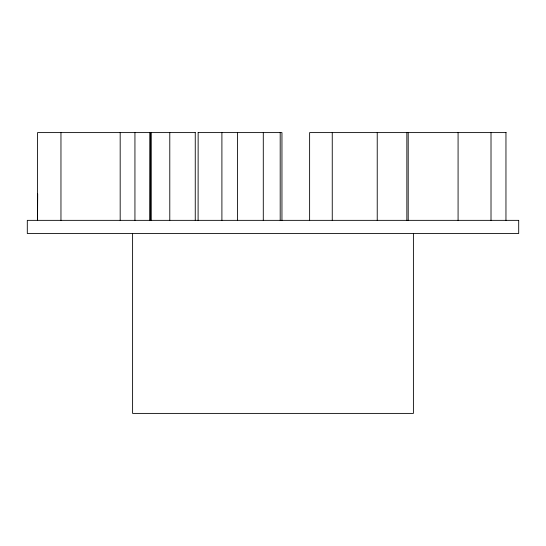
<?xml version="1.0" encoding="UTF-8"?>
<svg xmlns="http://www.w3.org/2000/svg" width="546" height="546" viewBox="0 0 546 546"><rect width="100%" height="100%" fill="white"/><g stroke="black" fill="none" stroke-linecap="round" stroke-linejoin="round"><path stroke-width="0.82" d="M149.979 220.352L150.089 132.603M150.109 220.352L150.109 132.603M198.096 220.352L198.143 132.603M309.623 220.352L309.623 132.603L506.162 132.603M37.688 193.844L37.544 220.352L37.544 132.603L195.229 132.603M221.901 220.352L221.901 132.603M198.096 132.603L281.954 132.603L281.954 220.352M505.958 132.603L505.958 220.352M491.011 132.603L491.011 220.352M458.08 132.603L458.08 220.352M413.397 233.511L413.397 413.397L132.603 413.397L132.603 233.511M408.203 132.603L408.203 220.352M406.852 132.603L406.852 220.352M377.231 132.603L377.231 220.352M332.255 132.603L332.255 220.352M280.194 132.603L280.194 220.352M263.288 132.603L263.288 220.352M237.496 132.603L237.496 220.352M195.256 132.603L195.256 220.352M169.786 132.603L169.786 220.352M151.249 132.603L151.249 220.352M134.937 132.603L134.937 220.352M120.181 132.603L120.181 220.352M60.961 132.603L60.961 220.352M518.7 220.352L27.3 220.352L27.3 233.511L518.7 233.511L518.7 220.352"/></g></svg>
